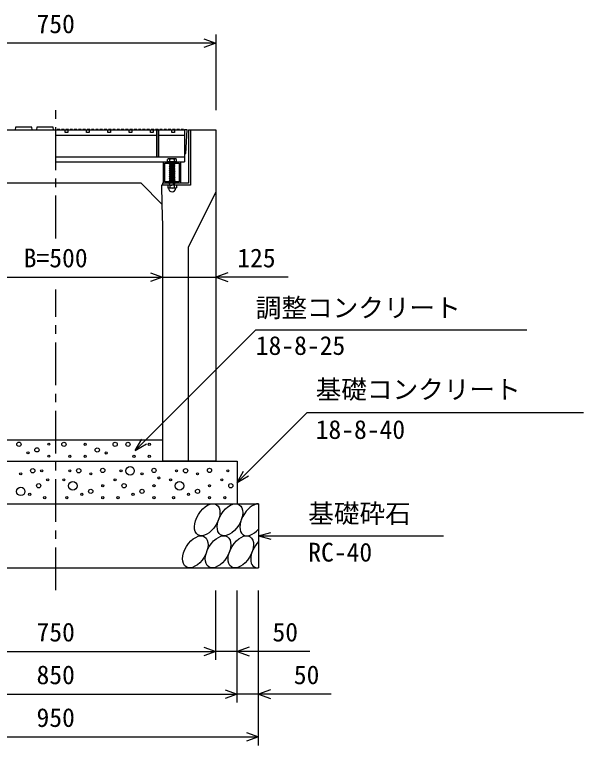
# Model space of a CAD drawing. Units: millimetres, scale not verified. Extents: x -16800 to 16800, y -5940 to 5940.
# Drawn here: x -11224 to -9892, y 919 to 2629 of the extents above; entities that cross this region are included whole.
import ezdxf
from ezdxf.enums import TextEntityAlignment as Align

# ---------------------------------------------------------------- set-up
doc = ezdxf.new("R2010")
doc.units = ezdxf.units.MM
doc.header["$LTSCALE"] = 20
doc.linetypes.add('CHAIN1', pattern=[8, 5, -1, 1, -1])
doc.linetypes.add('DOTTED', pattern=[1.75, 0.25, -1.5])
for name, color, linetype, lineweight in [('0-0_DIM', 7, 'Continuous', 25), ('0-2_HATCH', 6, 'Continuous', 25), ('0-5_OUTLINE', 3, 'Continuous', 25)]:
    doc.layers.add(name, color=color, linetype=linetype, lineweight=lineweight)
doc.styles.add('ＭＳ ゴシック', font='')
doc.styles.get('ＭＳ ゴシック').set_extended_font_data('MS Gothic')

msp = doc.modelspace()

# ---------------------------------------------------------------- linework, layer by layer
at = {"layer": '0-0_DIM'}
for p, q in [((-10752.75, 2582.24), (-10752.75, 2405.5)), ((-10752.75, 2562.24), (-11502.75, 2562.24)), ((-11377.75, 2014.14), (-10877.75, 2014.14)), ((-10877.75, 2014.14), (-10752.75, 2014.14)), ((-10583.44, 2014.14), (-10752.75, 2014.14)), ((-10941.43, 1609.03), (-10659.39, 1891.07)), ((-10659.39, 1891.07), (-10025.04, 1891.07)), ((-10539.1, 1697.69), (-10702.75, 1534.03)), ((-10539.1, 1697.69), (-9892.22, 1697.69)), ((-10941.43, 1609.03), (-10926.43, 1635.01)), ((-10941.43, 1609.03), (-10915.45, 1624.03)), ((-10702.75, 1534.03), (-10687.75, 1560.01)), ((-10702.75, 1534.03), (-10676.77, 1549.03)), ((-10652.75, 1409.03), (-10623.77, 1416.8)), ((-10652.75, 1409.03), (-10219.44, 1409.03)), ((-10652.75, 1409.03), (-10623.77, 1401.27)), ((-10752.75, 1118.52), (-10752.75, 1280.86)), ((-10702.75, 1018.52), (-10702.75, 1280.86)), ((-10652.75, 918.52), (-10652.75, 1280.86)), ((-11502.75, 1138.52), (-10752.75, 1138.52)), ((-10532.75, 1138.52), (-10752.75, 1138.52)), ((-11552.75, 1038.52), (-10702.75, 1038.52)), ((-10482.75, 1038.52), (-10702.75, 1038.52)), ((-11602.75, 938.52), (-10652.75, 938.52))]:
    msp.add_line(p, q, dxfattribs=at)
at = {"layer": '0-0_DIM', "linetype": 'CHAIN1'}
for p, q in [((-11127.75, 2105.14), (-11127.75, 2422.75)), ((-11127.75, 1281.66), (-11127.75, 1985.73))]:
    msp.add_line(p, q, dxfattribs=at)
at = {"layer": '0-0_DIM'}
for points in [[(-10780.9, 2572.5), (-10752.71, 2562.24), (-10780.9, 2551.98)], [(-10905.94, 2024.4), (-10877.75, 2014.14), (-10905.94, 2003.87)], [(-10724.56, 2024.4), (-10752.75, 2014.14), (-10724.56, 2003.87)], [(-10780.94, 1148.78), (-10752.75, 1138.52), (-10780.94, 1128.26)], [(-10674.56, 1148.78), (-10702.75, 1138.52), (-10674.56, 1128.26)], [(-10730.94, 1048.78), (-10702.75, 1038.52), (-10730.94, 1028.26)], [(-10624.56, 1048.78), (-10652.75, 1038.52), (-10624.56, 1028.26)], [(-10680.94, 948.78), (-10652.75, 938.52), (-10680.94, 928.26)]]:
    msp.add_lwpolyline(points, dxfattribs=at)
at = {"layer": '0-2_HATCH'}
for p, q in [((-11182.75, 2359.03), (-11183.75, 2365.53)), ((-11132.75, 2359.03), (-11133.75, 2365.53)), ((-11127.75, 2347.03), (-10891.75, 2347.03)), ((-10891.75, 2359.03), (-10891.75, 2296.03)), ((-10887.25, 2359.03), (-10887.25, 2296.03)), ((-10887.25, 2347.03), (-10826.25, 2347.03)), ((-10826.25, 2359.03), (-10826.25, 2284.03)), ((-10816.75, 2359.03), (-10816.75, 2234.03)), ((-10812.25, 2359.03), (-10812.25, 2229.53)), ((-11127.75, 2284.03), (-10826.25, 2284.03)), ((-10875.25, 2234.03), (-10875.25, 2284.03)), ((-10875.25, 2284.03), (-10835.25, 2284.03)), ((-10872.05, 2237.23), (-10872.05, 2280.83)), ((-10872.05, 2280.83), (-10838.45, 2280.83)), ((-10863.75, 2291.53), (-10865.75, 2290.03)), ((-10865.75, 2284.03), (-10865.75, 2290.03)), ((-10844.75, 2284.03), (-10865.75, 2284.03)), ((-10865.43, 2290.31), (-10863.75, 2291.53)), ((-10846.75, 2291.53), (-10863.75, 2291.53)), ((-10861.75, 2284.03), (-10848.75, 2284.03)), ((-10861.75, 2283.03), (-10860.75, 2284.03)), ((-10860.75, 2282.03), (-10861.75, 2283.03)), ((-10861.75, 2281.03), (-10860.75, 2282.03)), ((-10860.75, 2280.03), (-10861.75, 2281.03)), ((-10861.75, 2279.03), (-10860.75, 2280.03)), ((-10848.75, 2280.03), (-10861.75, 2279.03)), ((-10860.75, 2278.03), (-10861.75, 2279.03)), ((-10861.75, 2277.03), (-10860.75, 2278.03)), ((-10848.75, 2278.03), (-10861.75, 2277.03)), ((-10860.75, 2276.03), (-10861.75, 2277.03)), ((-10861.75, 2275.03), (-10860.75, 2276.03)), ((-10848.75, 2276.03), (-10861.75, 2275.03)), ((-10860.75, 2274.03), (-10861.75, 2275.03)), ((-10860.75, 2284.03), (-10860.75, 2290.03)), ((-10849.75, 2284.03), (-10849.75, 2290.03)), ((-10849.75, 2283.03), (-10848.75, 2284.03)), ((-10848.75, 2282.03), (-10849.75, 2283.03)), ((-10849.75, 2279.03), (-10848.75, 2280.03)), ((-10848.75, 2278.03), (-10849.75, 2279.03)), ((-10849.75, 2277.03), (-10848.75, 2278.03)), ((-10848.75, 2276.03), (-10849.75, 2277.03)), ((-10849.75, 2275.03), (-10848.75, 2276.03)), ((-10848.75, 2274.03), (-10849.75, 2275.03)), ((-10845.08, 2290.31), (-10846.75, 2291.53)), ((-10844.75, 2284.03), (-10844.75, 2290.03)), ((-10838.45, 2280.83), (-10838.45, 2237.23)), ((-10835.25, 2284.03), (-10835.25, 2234.03)), ((-10861.75, 2273.03), (-10860.75, 2274.03)), ((-10848.75, 2274.03), (-10861.75, 2273.03)), ((-10860.75, 2272.03), (-10861.75, 2273.03)), ((-10848.75, 2272.03), (-10861.75, 2271.03)), ((-10861.75, 2271.03), (-10860.75, 2272.03)), ((-10848.75, 2270.03), (-10861.75, 2269.03)), ((-10860.75, 2268.03), (-10861.75, 2269.03)), ((-10848.75, 2268.03), (-10861.75, 2267.03)), ((-10861.75, 2267.03), (-10860.75, 2268.03)), ((-10860.75, 2266.03), (-10861.75, 2267.03)), ((-10848.75, 2266.03), (-10861.75, 2265.03)), ((-10861.75, 2265.03), (-10860.75, 2266.03)), ((-10860.75, 2264.03), (-10861.75, 2265.03)), ((-10848.75, 2264.03), (-10861.75, 2263.03)), ((-10861.75, 2263.03), (-10860.75, 2264.03)), ((-10860.75, 2262.03), (-10861.75, 2263.03)), ((-10848.75, 2262.03), (-10861.75, 2261.03)), ((-10861.75, 2261.03), (-10860.75, 2262.03)), ((-10860.75, 2260.03), (-10861.75, 2261.03)), ((-10848.75, 2260.03), (-10861.75, 2259.03)), ((-10861.75, 2259.03), (-10860.75, 2260.03)), ((-10860.75, 2258.03), (-10861.75, 2259.03)), ((-10848.75, 2258.03), (-10861.75, 2257.03)), ((-10861.75, 2257.03), (-10860.75, 2258.03)), ((-10849.75, 2271.03), (-10848.75, 2272.03)), ((-10848.75, 2270.03), (-10849.75, 2271.03)), ((-10849.75, 2269.03), (-10848.75, 2270.03)), ((-10848.75, 2268.03), (-10849.75, 2269.03)), ((-10849.75, 2267.03), (-10848.75, 2268.03)), ((-10849.75, 2267.03), (-10848.75, 2266.03)), ((-10849.75, 2265.03), (-10848.75, 2266.03)), ((-10849.75, 2265.03), (-10848.75, 2264.03)), ((-10849.75, 2263.03), (-10848.75, 2264.03)), ((-10849.75, 2263.03), (-10848.75, 2262.03)), ((-10849.75, 2261.03), (-10848.75, 2262.03)), ((-10849.75, 2261.03), (-10848.75, 2260.03)), ((-10849.75, 2259.03), (-10848.75, 2260.03)), ((-10849.75, 2259.03), (-10848.75, 2258.03)), ((-10849.75, 2257.03), (-10848.75, 2258.03)), ((-10860.75, 2256.03), (-10861.75, 2257.03)), ((-10848.75, 2256.03), (-10861.75, 2255.03)), ((-10861.75, 2255.03), (-10860.75, 2256.03)), ((-10860.75, 2254.03), (-10861.75, 2255.03)), ((-10848.75, 2254.03), (-10861.75, 2253.03)), ((-10861.75, 2253.03), (-10860.75, 2254.03)), ((-10860.75, 2252.03), (-10861.75, 2253.03)), ((-10848.75, 2252.03), (-10861.75, 2251.03)), ((-10861.75, 2251.03), (-10860.75, 2252.03)), ((-10860.75, 2250.03), (-10861.75, 2251.03)), ((-10848.75, 2250.03), (-10861.75, 2249.03)), ((-10861.75, 2249.03), (-10860.75, 2250.03)), ((-10860.75, 2248.03), (-10861.75, 2249.03)), ((-10848.75, 2248.03), (-10861.75, 2247.03)), ((-10861.75, 2247.03), (-10860.75, 2248.03)), ((-10860.75, 2246.03), (-10861.75, 2247.03)), ((-10848.75, 2246.03), (-10861.75, 2245.03)), ((-10861.75, 2245.03), (-10860.75, 2246.03)), ((-10860.75, 2244.03), (-10861.75, 2245.03)), ((-10848.75, 2244.03), (-10861.75, 2243.03)), ((-10861.75, 2243.03), (-10860.75, 2244.03)), ((-10860.75, 2242.03), (-10861.75, 2243.03)), ((-10848.75, 2242.03), (-10861.75, 2241.03)), ((-10861.75, 2241.03), (-10860.75, 2242.03)), ((-10860.75, 2240.03), (-10861.75, 2241.03)), ((-10849.75, 2257.03), (-10848.75, 2256.03)), ((-10849.75, 2255.03), (-10848.75, 2256.03)), ((-10849.75, 2255.03), (-10848.75, 2254.03)), ((-10849.75, 2253.03), (-10848.75, 2254.03)), ((-10849.75, 2253.03), (-10848.75, 2252.03)), ((-10849.75, 2251.03), (-10848.75, 2252.03)), ((-10849.75, 2251.03), (-10848.75, 2250.03)), ((-10849.75, 2249.03), (-10848.75, 2250.03)), ((-10849.75, 2249.03), (-10848.75, 2248.03)), ((-10849.75, 2247.03), (-10848.75, 2248.03)), ((-10849.75, 2247.03), (-10848.75, 2246.03)), ((-10849.75, 2245.03), (-10848.75, 2246.03)), ((-10849.75, 2245.03), (-10848.75, 2244.03)), ((-10849.75, 2243.03), (-10848.75, 2244.03)), ((-10849.75, 2243.03), (-10848.75, 2242.03)), ((-10849.75, 2241.03), (-10848.75, 2242.03)), ((-10849.75, 2241.03), (-10848.75, 2240.03)), ((-10877.88, 2234.03), (-10877.88, 2229.53)), ((-10816.75, 2234.03), (-10877.88, 2234.03)), ((-10835.25, 2234.03), (-10875.25, 2234.03)), ((-10838.45, 2237.23), (-10872.05, 2237.23)), ((-10864.59, 2229.53), (-10865.46, 2228.88)), ((-10865.46, 2228.88), (-10865.46, 2223.7)), ((-10863.77, 2222.73), (-10865.46, 2223.7)), ((-10845.91, 2229.53), (-10864.59, 2229.53)), ((-10848.75, 2240.03), (-10861.75, 2239.03)), ((-10861.75, 2239.03), (-10860.75, 2240.03)), ((-10860.75, 2238.03), (-10861.75, 2239.03)), ((-10848.74, 2238.03), (-10861.75, 2237.03)), ((-10861.75, 2237.03), (-10860.75, 2238.03)), ((-10860.75, 2236.03), (-10861.75, 2237.03)), ((-10861.74, 2235.03), (-10860.74, 2236.03)), ((-10860.74, 2234.03), (-10861.74, 2235.03)), ((-10861.74, 2233.02), (-10860.74, 2234.02)), ((-10860.74, 2232.02), (-10861.74, 2233.02)), ((-10861.74, 2231.02), (-10860.74, 2232.02)), ((-10860.74, 2230.02), (-10861.74, 2231.02)), ((-10861.23, 2229.53), (-10860.74, 2230.02)), ((-10860.35, 2228.88), (-10860.35, 2223.7)), ((-10850.15, 2228.88), (-10850.15, 2223.7)), ((-10849.75, 2239.03), (-10848.75, 2240.03)), ((-10849.75, 2239.03), (-10848.74, 2238.03)), ((-10849.74, 2237.03), (-10848.74, 2238.03)), ((-10849.74, 2237.03), (-10848.74, 2236.03)), ((-10849.74, 2235.03), (-10848.74, 2236.03)), ((-10849.74, 2235.03), (-10848.74, 2234.02)), ((-10849.74, 2233.02), (-10848.74, 2234.02)), ((-10849.74, 2233.02), (-10848.74, 2232.02)), ((-10849.74, 2231.02), (-10848.74, 2232.02)), ((-10849.74, 2231.02), (-10848.74, 2230.02)), ((-10849.22, 2229.53), (-10848.74, 2230.02)), ((-10846.74, 2222.73), (-10845.05, 2223.7)), ((-10845.91, 2229.53), (-10845.05, 2228.88)), ((-10845.05, 2228.88), (-10845.05, 2223.7)), ((-10863.77, 2222.4), (-10863.77, 2222.73)), ((-10846.74, 2222.73), (-10863.77, 2222.73)), ((-10846.74, 2222.4), (-10863.77, 2222.4)), ((-10846.74, 2222.4), (-10846.74, 2222.73))]:
    msp.add_line(p, q, dxfattribs=at)
at = {"layer": '0-2_HATCH', "linetype": 'DOTTED'}
for p, q in [((-10848.75, 2284.03), (-10861.75, 2283.03)), ((-10848.75, 2282.03), (-10861.75, 2281.03)), ((-10848.74, 2236.03), (-10861.74, 2235.03)), ((-10848.74, 2234.02), (-10861.74, 2233.02)), ((-10848.74, 2232.02), (-10861.74, 2231.02)), ((-10861.23, 2229.53), (-10849.22, 2229.53)), ((-10848.74, 2230.02), (-10855.08, 2229.53))]:
    msp.add_line(p, q, dxfattribs=at)
at = {"layer": '0-2_HATCH'}
for points in [[(-11183.75, 2365.53), (-11221.75, 2365.53), (-11222.75, 2359.03)], [(-11133.75, 2365.53), (-11171.75, 2365.53), (-11172.75, 2359.03)], [(-11127.75, 2359.03), (-10891.75, 2359.03), (-10887.25, 2359.03), (-10826.25, 2359.03)], [(-11118.25, 2359.03), (-11118.25, 2359.73), (-11124.25, 2359.73), (-11124.25, 2359.03)], [(-11108.25, 2359.03), (-11108.25, 2359.73), (-11114.25, 2359.73), (-11114.25, 2359.03)], [(-11098.25, 2359.03), (-11098.25, 2359.73), (-11104.25, 2359.73), (-11104.25, 2359.03)], [(-11088.25, 2359.03), (-11088.25, 2359.73), (-11094.25, 2359.73), (-11094.25, 2359.03)], [(-11078.25, 2359.03), (-11078.25, 2359.73), (-11084.25, 2359.73), (-11084.25, 2359.03)], [(-11068.25, 2359.03), (-11068.25, 2359.73), (-11074.25, 2359.73), (-11074.25, 2359.03)], [(-11058.25, 2359.03), (-11058.25, 2359.73), (-11064.25, 2359.73), (-11064.25, 2359.03)], [(-11048.25, 2359.03), (-11048.25, 2359.73), (-11054.25, 2359.73), (-11054.25, 2359.03)], [(-11038.25, 2359.03), (-11038.25, 2359.73), (-11044.25, 2359.73), (-11044.25, 2359.03)], [(-11028.25, 2359.03), (-11028.25, 2359.73), (-11034.25, 2359.73), (-11034.25, 2359.03)], [(-11018.25, 2359.03), (-11018.25, 2359.73), (-11024.25, 2359.73), (-11024.25, 2359.03)], [(-11008.25, 2359.03), (-11008.25, 2359.73), (-11014.25, 2359.73), (-11014.25, 2359.03)], [(-10998.25, 2359.03), (-10998.25, 2359.73), (-11004.25, 2359.73), (-11004.25, 2359.03)], [(-10988.25, 2359.03), (-10988.25, 2359.73), (-10994.25, 2359.73), (-10994.25, 2359.03)], [(-10978.25, 2359.03), (-10978.25, 2359.73), (-10984.25, 2359.73), (-10984.25, 2359.03)], [(-10968.25, 2359.03), (-10968.25, 2359.73), (-10974.25, 2359.73), (-10974.25, 2359.03)], [(-10958.25, 2359.03), (-10958.25, 2359.73), (-10964.25, 2359.73), (-10964.25, 2359.03)], [(-10948.25, 2359.03), (-10948.25, 2359.73), (-10954.25, 2359.73), (-10954.25, 2359.03)], [(-10938.25, 2359.03), (-10938.25, 2359.73), (-10944.25, 2359.73), (-10944.25, 2359.03)], [(-10928.25, 2359.03), (-10928.25, 2359.73), (-10934.25, 2359.73), (-10934.25, 2359.03)], [(-10918.25, 2359.03), (-10918.25, 2359.73), (-10924.25, 2359.73), (-10924.25, 2359.03)], [(-10908.25, 2359.03), (-10908.25, 2359.73), (-10914.25, 2359.73), (-10914.25, 2359.03)], [(-10898.25, 2359.03), (-10898.25, 2359.73), (-10904.25, 2359.73), (-10904.25, 2359.03)], [(-10888.25, 2359.03), (-10888.25, 2359.73), (-10894.25, 2359.73), (-10894.25, 2359.03)], [(-10878.25, 2359.03), (-10878.25, 2359.73), (-10884.25, 2359.73), (-10884.25, 2359.03)], [(-10868.25, 2359.03), (-10868.25, 2359.73), (-10874.25, 2359.73), (-10874.25, 2359.03)], [(-10858.25, 2359.03), (-10858.25, 2359.73), (-10864.25, 2359.73), (-10864.25, 2359.03)], [(-10848.25, 2359.03), (-10848.25, 2359.73), (-10854.25, 2359.73), (-10854.25, 2359.03)], [(-10838.25, 2359.03), (-10838.25, 2359.73), (-10844.25, 2359.73), (-10844.25, 2359.03)], [(-10828.25, 2359.03), (-10828.25, 2359.73), (-10834.25, 2359.73), (-10834.25, 2359.03)], [(-11127.75, 2296.03), (-10891.75, 2296.03), (-10887.25, 2296.03), (-10826.25, 2296.03)], [(-10848.75, 2280.03), (-10849.75, 2281.03), (-10848.75, 2282.03)], [(-10861.75, 2269.03), (-10860.75, 2270.03), (-10861.75, 2271.03)], [(-10848.75, 2272.03), (-10849.75, 2273.03), (-10848.75, 2274.03)], [(-10812.25, 2229.53), (-10880.14, 2229.53), (-10879.03, 2185.31)]]:
    msp.add_lwpolyline(points, dxfattribs=at)
for points in [[(-11105.75, 2359.03), (-11099.75, 2359.03), (-11099.75, 2353.03), (-11105.75, 2353.03)], [(-11055.75, 2359.03), (-11049.75, 2359.03), (-11049.75, 2353.03), (-11055.75, 2353.03)], [(-11005.75, 2359.03), (-10999.75, 2359.03), (-10999.75, 2353.03), (-11005.75, 2353.03)], [(-10955.75, 2359.03), (-10949.75, 2359.03), (-10949.75, 2353.03), (-10955.75, 2353.03)], [(-10905.75, 2359.03), (-10899.75, 2359.03), (-10899.75, 2353.03), (-10905.75, 2353.03)], [(-10891.75, 2359.03), (-10891.75, 2296.03), (-10887.25, 2296.03), (-10887.25, 2359.03)], [(-10855.75, 2359.03), (-10849.75, 2359.03), (-10849.75, 2353.03), (-10855.75, 2353.03)], [(-10820.25, 2359.03), (-10826.25, 2359.03), (-10826.25, 2304.03), (-10823.25, 2304.03)]]:
    msp.add_lwpolyline(points, close=True, dxfattribs=at)
for centre, radius in [((-11213.88, 1623.34), 5), ((-11143.78, 1623.34), 2.5), ((-11108.62, 1623.06), 5), ((-11058.71, 1623.06), 2.5), ((-10988.62, 1623.06), 5), ((-10958.62, 1623.06), 5), ((-10908.71, 1623.06), 2.5), ((-11171.82, 1610.21), 5), ((-11030.67, 1609.93), 5), ((-11192.85, 1603.21), 2.5), ((-11143.78, 1595.33), 2.5), ((-11094.6, 1595.05), 2.5), ((-11058.71, 1595.05), 2.5), ((-11009.64, 1602.93), 2.5), ((-10944.6, 1595.05), 2.5), ((-10908.71, 1595.05), 2.5), ((-11209.75, 1554.21), 2.5), ((-11181.71, 1561.21), 5), ((-11160.68, 1561.21), 2.5), ((-11094.82, 1561.21), 2.5), ((-11073.79, 1561.21), 5), ((-11045.76, 1554.21), 2.5), ((-11017.72, 1562.08), 5), ((-10974.82, 1561.21), 2.5), ((-10953.79, 1561.21), 10), ((-10925.76, 1554.21), 2.5), ((-10897.72, 1562.08), 5), ((-10844.82, 1561.21), 2.5), ((-10823.79, 1561.21), 5), ((-10795.76, 1554.21), 2.5), ((-10767.72, 1562.08), 5), ((-10724.82, 1561.21), 2.5), ((-11146.66, 1540.2), 2.5), ((-11108.84, 1540.2), 2.5), ((-10988.84, 1540.2), 2.5), ((-10886.38, 1544.52), 2.5), ((-10858.84, 1540.2), 2.5), ((-10738.84, 1540.2), 2.5), ((-11209.75, 1513.06), 10), ((-11167.69, 1526.19), 5), ((-11087.81, 1526.19), 10), ((-11017.72, 1526.19), 2.5), ((-10967.81, 1526.19), 5), ((-10897.72, 1526.19), 2.5), ((-10837.81, 1526.19), 10), ((-10767.72, 1526.19), 2.5), ((-10717.81, 1526.19), 5), ((-11188.72, 1506.06), 2.5), ((-11066.79, 1506.06), 2.5), ((-11045.76, 1513.06), 5), ((-10946.79, 1506.06), 2.5), ((-10925.76, 1513.06), 5), ((-10816.79, 1506.06), 2.5), ((-10795.76, 1513.06), 5), ((-11153.67, 1498.18), 2.5), ((-11101.83, 1498.18), 2.5), ((-11017.72, 1498.18), 2.5), ((-10981.83, 1498.18), 2.5), ((-10897.72, 1498.18), 2.5), ((-10851.83, 1498.18), 2.5), ((-10767.72, 1498.18), 2.5), ((-10731.83, 1498.18), 2.5)]:
    msp.add_circle(centre, radius, dxfattribs=at)
for centre, radius, start, end in [((-10863.25, 2287.41), 3.62, 46.39563, 133.60437), ((-10855.25, 2275.41), 15.62, 69.39075, 110.60925), ((-10847.25, 2287.41), 3.62, 46.39563, 133.60437), ((-10862.91, 2224.19), 5.35, 61.49832, 118.50684), ((-10862.91, 2228.4), 5.35, 241.49843, 298.50089), ((-10855.25, 2209.12), 20.42, 75.52621, 104.47362), ((-10855.25, 2243.47), 20.42, 255.52638, 284.47374), ((-10847.6, 2224.19), 5.35, 61.49231, 118.50169), ((-10847.6, 2228.4), 5.35, 241.49989, 298.5), ((-10855.25, 2222.4), 8.19, 180, 359.99995)]:
    msp.add_arc(centre, radius, start, end, dxfattribs=at)
for centre in [(-10773.03, 1446.51), (-10719.82, 1446.51), (-10800.92, 1371.52), (-10747.71, 1371.52), (-10694.5, 1371.52)]:
    msp.add_ellipse(centre, major_axis=(21.81, 35.31), ratio=0.5792, dxfattribs=at)
for centre, start_param, end_param in [((-10666.61, 1446.51), 0.3357715, 4.4411806), ((-10641.29, 1371.52), 1.2110787, 3.5658734)]:
    msp.add_ellipse(centre, major_axis=(21.81, 35.31), ratio=0.5792, start_param=start_param, end_param=end_param, dxfattribs=at)
at = {"layer": '0-5_OUTLINE'}
for p, q in [((-11502.75, 2359.03), (-11127.75, 2359.03)), ((-10927.75, 2234.03), (-10879.03, 2185.31)), ((-10752.75, 2214.03), (-10817.75, 2084.03)), ((-10879.03, 2185.31), (-10877.75, 2134.03)), ((-10877.75, 2134.03), (-10877.75, 1584.03)), ((-10817.75, 2084.03), (-10817.75, 1584.03)), ((-11377.75, 1634.03), (-10877.75, 1634.03)), ((-11552.75, 1584.03), (-10702.75, 1584.03)), ((-10752.75, 1584.03), (-10877.75, 1584.03)), ((-10702.75, 1584.03), (-10702.75, 1484.03)), ((-11602.75, 1484.03), (-10652.75, 1484.03)), ((-10652.75, 1484.03), (-10652.75, 1334.03))]:
    msp.add_line(p, q, dxfattribs=at)
for points in [[(-10816.75, 2359.03), (-10752.75, 2359.03), (-10752.75, 1584.03)], [(-10927.75, 2234.03), (-11327.75, 2234.03), (-11376.47, 2185.31)], [(-11602.75, 1484.03), (-11602.75, 1334.03), (-10652.75, 1334.03)]]:
    msp.add_lwpolyline(points, dxfattribs=at)

# ---------------------------------------------------------------- texts
at = {"layer": '0-0_DIM', "style": 'ＭＳ ゴシック'}
for s, p in [('750', (-11172.75, 2572.24)), ('B=500', (-11202.75, 2024.14)), ('125', (-10702.74, 2024.14)), ('調整コンクリート', (-10659.39, 1907.49)), ('18-8-25', (-10659.39, 1819.21)), ('基礎コンクリート', (-10519.1, 1716.42)), ('18-8-40', (-10519.1, 1622.61)), ('基礎砕石', (-10536.43, 1426.2)), ('RC-40', (-10536.43, 1335.51)), ('750', (-11172.75, 1148.52)), ('50', (-10620.31, 1148.52)), ('850', (-11172.75, 1048.52)), ('50', (-10570.31, 1048.52)), ('950', (-11172.75, 948.52))]:
    msp.add_text(s, height=43.99, dxfattribs=at).set_placement(p, align=Align.BOTTOM_LEFT)

doc.saveas('drawing.dxf')
